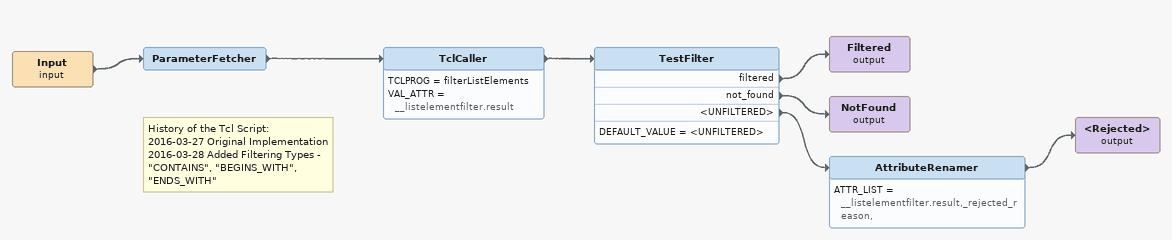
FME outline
Input (input)
    -> ParameterFetcher
Note: History of the Tcl Script: / 2016-03-27 Original Implementation / 2016-03-28 Added Filtering Types - "CONTAINS", "BEGINS_WITH", "ENDS_WITH"
ParameterFetcher
    -> TclCaller
TclCaller
    TCLPROG = filterListElements
    VAL_ATTR = __listelementfilter.result
    -> TestFilter
TestFilter
    DEFAULT_VALUE = <UNFILTERED>
    filtered -> Filtered (output)
    not_found -> NotFound (output)
    <UNFILTERED> -> AttributeRenamer
Filtered (output)
NotFound (output)
AttributeRenamer
    ATTR_LIST = __listelementfilter.result,_rejected_reason,
    -> <Rejected> (output)
<Rejected> (output)
